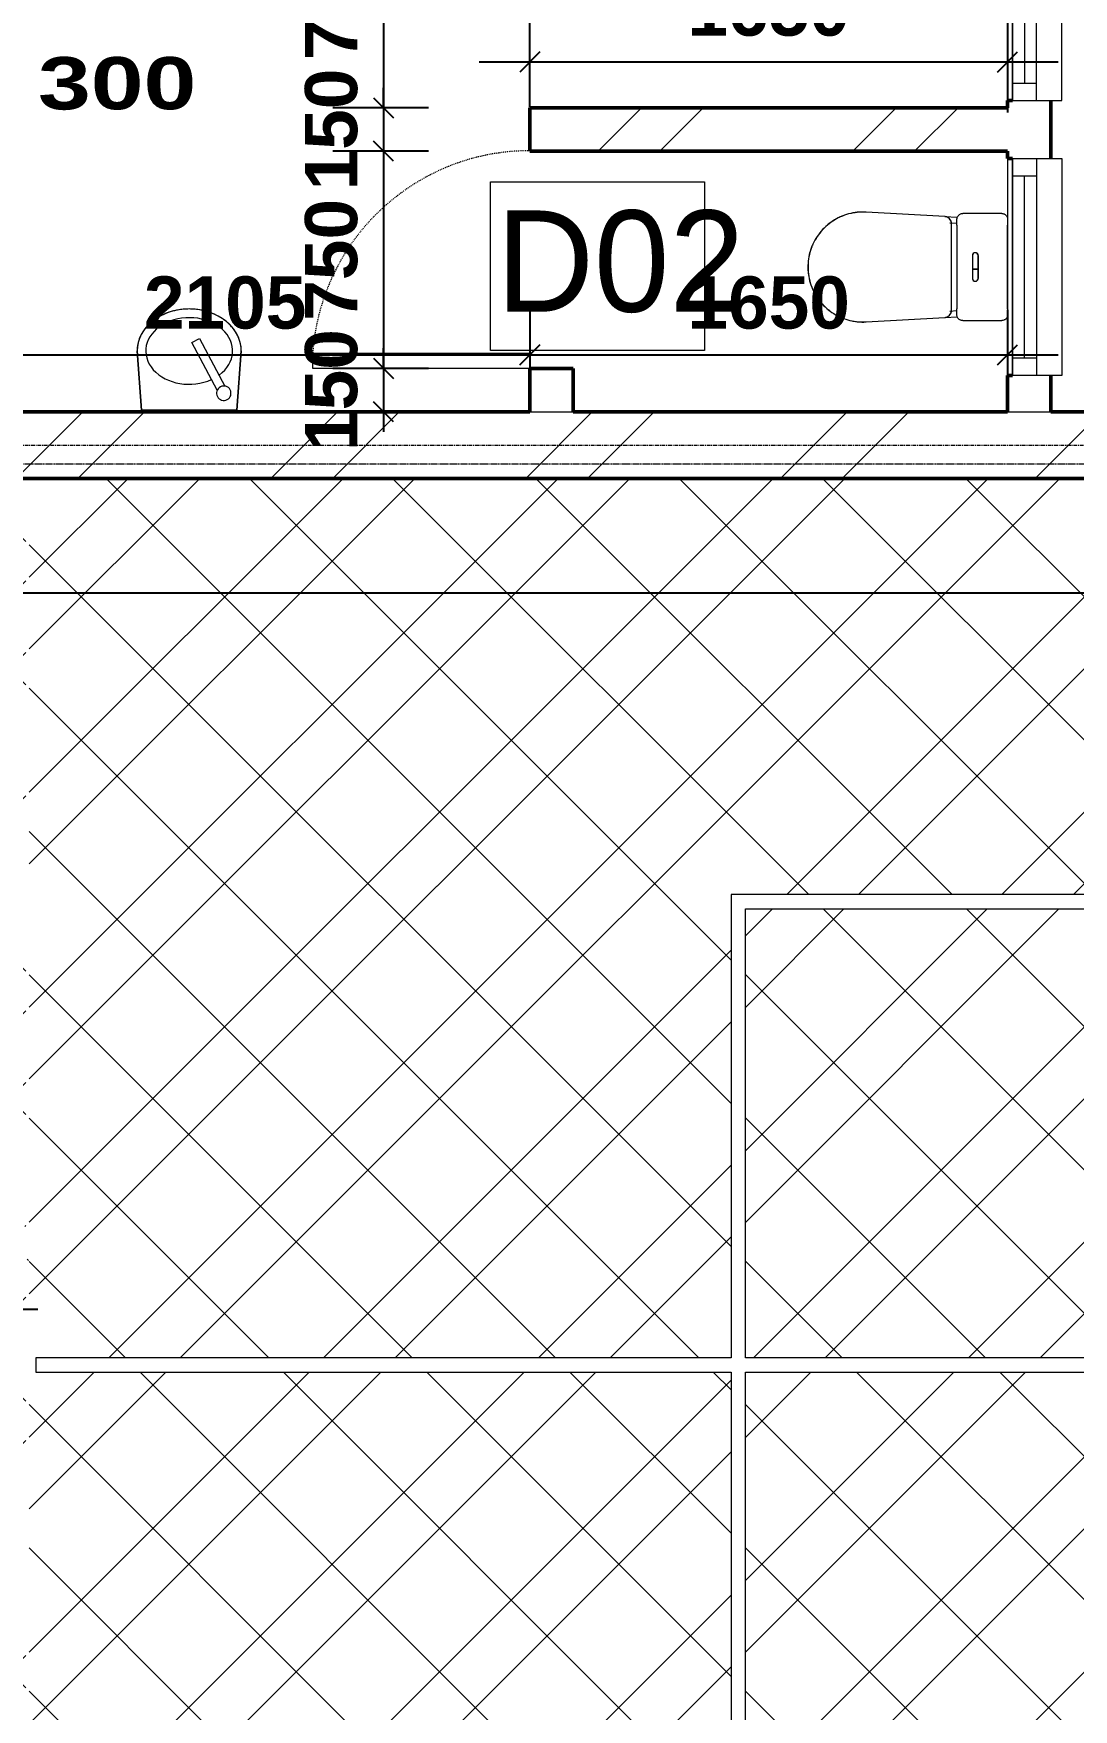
# Model space of a CAD drawing. Header units: inches. Extents: x 22 to 382261, y 22 to 371281.
# Drawn here: x 125729 to 129322, y 252098 to 257887 of the extents above; entities that cross this region are included whole.
import ezdxf

# ---------------------------------------------------------------- set-up
doc = ezdxf.new("R2010")
doc.units = ezdxf.units.IN
doc.header["$MEASUREMENT"] = 0
for name, pattern in [('Dash', [6.35, 3.175, -3.175]), ('Grid Line 1_2_', [22.225, 12.7, -3.175, 3.175, -3.175]), ('Hidden 1_8_', [4.7625, 3.175, -1.5875])]:
    doc.linetypes.add(name, pattern=pattern)
for name, color, linetype, lineweight in [('A-ANNO-DIMS', 211, 'Continuous', 9), ('A-DETL-HDLN', 90, 'Hidden 1_8_', 9), ('A-DOOR', 31, 'Continuous', 9), ('A-DOOR-HDLN', 31, 'Dash', 9), ('A-DOOR-IDEN', 31, 'Continuous', 9), ('A-FLOR-PATT', 8, 'Continuous', 9), ('A-GLAZ', 151, 'Continuous', 9), ('A-GLAZ-SILL', 1, 'Continuous', 9), ('A-WALL', 113, 'Continuous', 9), ('A-WALL-PATT', 111, 'Continuous', 9), ('G-ANNO-DIMS', 111, 'Continuous', 9), ('I-WALL', 2, 'Continuous', 9), ('P-SANR-FIXT', 6, 'Continuous', 9), ('Q-CASE', 31, 'Continuous', 9), ('S-GRID', 1, 'Continuous', 9)]:
    doc.layers.add(name, color=color, linetype=linetype, lineweight=lineweight)
doc.styles.add('Arial_B_1', font='arialbd.ttf', dxfattribs={"height": 180.555556})
doc.styles.add('Arial_B_3', font='arialbd.ttf', dxfattribs={"width": 1.3, "height": 180.555556})
doc.styles.add('Tw Cen MT Condensed', font='TCCM____.TTF', dxfattribs={"height": 1.35})
doc.dimstyles.new('1', dxfattribs={"dimscale": 304.8, "dimtxt": 178.545395, "dimasz": 0.227865, "dimexe": 0.574147, "dimexo": 0.0625, "dimgap": 0.287073, "dimtad": 1, "dimdec": 0, "dimzin": 0, "dimdsep": 46, "dimtxsty": 'Arial_B_1', "dimblk1": 'OBLIQUE', "dimblk2": 'OBLIQUE', "dimsah": 1, "dimcen": 0.09, "dimdle": 0.574147, "dimazin": 0, "dimtfac": 1, "dimtdec": 4, "dimtix": 1, "dimtmove": 0, "dimatfit": 3, "dimfxl": 0.574147, "dimfxlon": 1, "dimtvp": 1, "dimtolj": 1, "dimtzin": 0, "dimarcsym": 2})
pattern_1 = [(45, (133937.6, 247897.3), (-440.033, 440.033), []), (45, (133937.6, 248564), (-440.033, 440.033), [])]

# ---------------------------------------------------------------- blocks, each defined once
blk = doc.blocks.new('M_Single-Flush - d02  toilet 750 by 2100-458075-01-Ground floor DIMENSION PLAN')
at = {"layer": 'A-DOOR'}
for p, q in [((375, -75), (324, -75)), ((324, -75), (324, -825)), ((375, -75), (375, -825)), ((375, -825), (324, -825))]:
    blk.add_line(p, q, dxfattribs=at)
at = {"layer": 'A-DOOR-HDLN'}
blk.add_arc((375, -75), 751.7, 180, 266.10967, dxfattribs=at)
blk = doc.blocks.new('Windows_Sgl_Plain - 750 by 600-492824-01-Ground floor DIMENSION PLAN')
at = {"layer": 'A-GLAZ'}
for p, q in [((-375, 121), (-375, -49.5)), ((375, 121), (-375, 121)), ((375, -49.5), (375, 121)), ((375, 33.5), (-375, 33.5)), ((-375, 33.5), (-375, 25.5)), ((-315, 33.5), (-315, -49.5)), ((315, -49.5), (315, 33.5)), ((375, 25.5), (375, 33.5)), ((-375, -49.5), (375, -49.5)), ((375, -49.5), (-375, -49.5)), ((-315, -8), (315, -8))]:
    blk.add_line(p, q, dxfattribs=at)
at = {"layer": 'A-GLAZ-SILL'}
for p, q in [((-375, 121), (-375, 84.7)), ((375, 121), (-375, 121)), ((375, 84.7), (375, 121))]:
    blk.add_line(p, q, dxfattribs=at)
blk = doc.blocks.new('Windows_Sgl_Plain - 750 by 600-492826-01-Ground floor DIMENSION PLAN')
at = {"layer": 'A-GLAZ'}
for p, q in [((-375, 49.5), (375, 49.5)), ((-375, -121), (-375, 49.5)), ((375, 49.5), (-375, 49.5)), ((-315, -33.5), (-315, 49.5)), ((-315, 8), (315, 8)), ((315, 49.5), (315, -33.5)), ((375, 49.5), (375, -121)), ((-375, -33.5), (-375, -25.5)), ((375, -33.5), (-375, -33.5)), ((375, -25.5), (375, -33.5)), ((375, -121), (-375, -121))]:
    blk.add_line(p, q, dxfattribs=at)
at = {"layer": 'A-GLAZ-SILL'}
for p, q in [((-375, -121), (-375, -84.7)), ((375, -84.7), (375, -121)), ((375, -121), (-375, -121))]:
    blk.add_line(p, q, dxfattribs=at)
blk = doc.blocks.new('Sink - Bathroom _5_ - Sink - Bathroom _5_-371350-01-Ground floor DIMENSION PLAN')
at = {"layer": 'P-SANR-FIXT'}
for p, q in [((9.3, 234.5), (35.8, 248.6)), ((96.9, 69.8), (9.3, 234.5)), ((35.8, 248.6), (123.5, 83.7)), ((-180, 205), (-165, 0)), ((-165, 0), (-180, 205)), ((165, 0), (180, 205)), ((180, 205), (165, 0)), ((-165, 0), (165, 0)), ((165, 0), (-165, 0))]:
    blk.add_line(p, q, dxfattribs=at)
for start, end in [(28, 208), (208, 28)]:
    blk.add_arc((119.5, 59), 25, start, end, dxfattribs=at)
for major_axis, ratio, start_param, end_param in [((-180, 0), 0.805556, 3.141593, 6.283185), ((150, 0), 0.766667, 5.476019, 11.537553)]:
    blk.add_ellipse((0, 205), major_axis=major_axis, ratio=ratio, start_param=start_param, end_param=end_param, dxfattribs=at)
blk.add_open_spline([(180, 205), (180, 210.5), (179.2, 221.4), (175.9, 237.3), (171.2, 250.4), (166.4, 260.6), (162.3, 267.9), (157.6, 275.1), (152.5, 282.2), (146.8, 289), (140.8, 295.5), (134.3, 301.6), (127.3, 307.6), (120, 313.2), (112.3, 318.4), (104.3, 323.3), (95.8, 327.8), (87.1, 332), (78.1, 335.7), (69, 339), (59.5, 341.9), (49.8, 344.4), (40.1, 346.4), (30.2, 348), (20.2, 349.2), (10.1, 349.8), (0, 350.1), (-10.1, 349.8), (-20.2, 349.2), (-30.2, 348), (-41.7, 346.2), (-54.7, 343.3), (-69, 339.1), (-82.7, 334), (-95.9, 327.9), (-108.4, 321), (-120, 313.3), (-131, 304.7), (-140.9, 295.5), (-149.8, 285.7), (-157.8, 275.2), (-164.5, 264.3), (-170.1, 252.9), (-174.5, 241.2), (-178.7, 225.5), (-180, 213.3), (-180, 205)], degree=3, knots=[0, 0, 0, 0, 0.035714, 0.071429, 0.107143, 0.125, 0.142857, 0.160714, 0.178571, 0.196429, 0.214286, 0.232143, 0.25, 0.267857, 0.285714, 0.303571, 0.321429, 0.339286, 0.357143, 0.375, 0.392857, 0.410714, 0.428571, 0.446429, 0.464286, 0.482143, 0.5, 0.517857, 0.535714, 0.553571, 0.571429, 0.598214, 0.625, 0.651786, 0.678571, 0.705357, 0.732143, 0.758929, 0.785714, 0.8125, 0.839286, 0.866071, 0.892857, 0.919643, 0.946429, 1, 1, 1, 1], dxfattribs=at)
blk = doc.blocks.new('Water_Closet_Toilet_19179_0001 - 540 x 360mm-V2-01-Ground floor DIMENSION PLAN')
at = {"layer": 'P-SANR-FIXT'}
for p, q in [((-185, 134.9), (-185, 0.1)), ((0, 154.9), (-145, 154.9)), ((145, 154.9), (0, 154.9)), ((185, 0.1), (185, 134.9)), ((-39.7, 53.6), (39.7, 53.6)), ((6.9, 53.6), (-39.7, 53.6)), ((-39.7, 33.6), (39.7, 33.6)), ((-39.7, 33.6), (6.9, 33.6)), ((6.9, 33.6), (6.9, 53.6)), ((39.7, 53.6), (6.9, 53.6)), ((6.9, 53.6), (6.9, 33.6)), ((6.9, 33.6), (6.9, 53.6)), ((6.9, 33.6), (39.7, 33.6)), ((-171.5, -18.7), (-173.9, -62)), ((-153.2, -44.6), (-151.8, -19.9)), ((149.3, -38.4), (-149.3, -38.4)), ((-145, -19.9), (145, -19.9)), ((151.8, -19.9), (153.2, -44.6)), ((173.9, -62), (171.5, -18.7)), ((-174.3, -62), (-189.7, -333.9)), ((189.7, -333.9), (174.3, -62))]:
    blk.add_line(p, q, dxfattribs=at)
at = {"layer": 'P-SANR-FIXT', "flags": 128}
for points in [[(-165, 154.9), (-158.7, 154.9), (-151.9, 154.9), (-145, 154.9)], [(145, 154.9), (151.9, 154.9), (158.7, 154.9), (165, 154.9)], [(-149.3, -38.4), (-150.3, -38.4), (-151.3, -38.5), (-152.3, -38.6), (-153.3, -38.7), (-154.3, -38.9), (-155.2, -39.1), (-156.2, -39.4), (-157.2, -39.7), (-158.1, -40), (-159, -40.4), (-159.9, -40.8), (-160.8, -41.2), (-161.7, -41.7), (-162.6, -42.2), (-163.4, -42.8), (-164.2, -43.4), (-165, -44), (-165.8, -44.6), (-166.5, -45.3), (-167.2, -46), (-167.9, -46.7), (-168.6, -47.5), (-169.2, -48.3), (-169.8, -49.1), (-170.3, -49.9), (-170.9, -50.8), (-171.3, -51.6), (-171.8, -52.5), (-172.2, -53.4), (-172.6, -54.4), (-172.9, -55.3), (-173.2, -56.3), (-173.5, -57.2), (-173.7, -58.2), (-173.9, -59.2), (-174.1, -60.2), (-174.2, -61.2), (-174.3, -62)], [(-149.3, -38.4), (-150.3, -38.4), (-151.3, -38.5), (-152.3, -38.6), (-153.3, -38.7), (-154.3, -38.9), (-155.2, -39.1), (-156.2, -39.4), (-157.2, -39.7), (-158.1, -40), (-159, -40.4), (-159.9, -40.8), (-160.8, -41.2), (-161.7, -41.7), (-162.6, -42.2), (-163.4, -42.8), (-164.2, -43.4), (-165, -44), (-165.8, -44.6), (-166.5, -45.3), (-167.2, -46), (-167.9, -46.7), (-168.6, -47.5), (-169.2, -48.3), (-169.8, -49.1), (-170.3, -49.9), (-170.9, -50.8), (-171.3, -51.6), (-171.8, -52.5), (-172.2, -53.4), (-172.6, -54.4), (-172.9, -55.3), (-173.2, -56.3), (-173.5, -57.2), (-173.7, -58.2), (-173.9, -59.2), (-174.1, -60.2), (-174.2, -61.2), (-174.3, -62)], [(-145, -19.9), (-151.9, -19.9), (-158.7, -19.9), (-165, -19.9)], [(165, -19.9), (158.7, -19.9), (151.9, -19.9), (145, -19.9)], [(174.3, -62), (174.2, -61), (174.1, -60), (173.9, -59), (173.7, -58), (173.5, -57.1), (173.2, -56.1), (172.9, -55.2), (172.5, -54.2), (172.2, -53.3), (171.7, -52.4), (171.3, -51.5), (170.8, -50.6), (170.3, -49.8), (169.7, -49), (169.1, -48.2), (168.5, -47.4), (167.8, -46.6), (167.1, -45.9), (166.4, -45.2), (165.7, -44.5), (164.9, -43.9), (164.1, -43.3), (163.3, -42.7), (162.4, -42.2), (161.6, -41.7), (160.7, -41.2), (159.8, -40.7), (158.9, -40.3), (158, -40), (157, -39.6), (156.1, -39.4), (155.1, -39.1), (154.1, -38.9), (153.1, -38.7), (152.1, -38.6), (151.1, -38.5), (150.1, -38.4), (149.3, -38.4)], [(174.3, -62), (174.2, -61), (174.1, -60), (173.9, -59), (173.7, -58), (173.5, -57.1), (173.2, -56.1), (172.9, -55.2), (172.5, -54.2), (172.2, -53.3), (171.7, -52.4), (171.3, -51.5), (170.8, -50.6), (170.3, -49.8), (169.7, -49), (169.1, -48.2), (168.5, -47.4), (167.8, -46.6), (167.1, -45.9), (166.4, -45.2), (165.7, -44.5), (164.9, -43.9), (164.1, -43.3), (163.3, -42.7), (162.4, -42.2), (161.6, -41.7), (160.7, -41.2), (159.8, -40.7), (158.9, -40.3), (158, -40), (157, -39.6), (156.1, -39.4), (155.1, -39.1), (154.1, -38.9), (153.1, -38.7), (152.1, -38.6), (151.1, -38.5), (150.1, -38.4), (149.3, -38.4)], [(-189.7, -333.9), (-190, -341.5), (-189.9, -349.1), (-189.6, -356.7), (-189, -364.3), (-188.1, -371.8), (-186.8, -379.3), (-185.3, -386.7), (-183.5, -394.1), (-181.3, -401.4), (-178.9, -408.6), (-176.2, -415.7), (-173.2, -422.7), (-170, -429.6), (-166.4, -436.3), (-162.6, -442.9), (-158.6, -449.3), (-154.3, -455.6), (-149.7, -461.7), (-144.9, -467.5), (-139.9, -473.2), (-134.6, -478.7), (-129.2, -484), (-123.5, -489.1), (-117.6, -493.9), (-111.6, -498.5), (-105.3, -502.8), (-98.9, -506.9), (-92.3, -510.7), (-85.6, -514.3), (-78.8, -517.6), (-71.8, -520.6), (-64.7, -523.3), (-57.5, -525.8), (-50.2, -527.9), (-42.9, -529.8), (-35.4, -531.3), (-27.9, -532.6), (-20.4, -533.6), (-12.8, -534.2), (-5.2, -534.6), (2.4, -534.7), (10, -534.4), (17.5, -533.9), (25.1, -533), (32.6, -531.9), (40.1, -530.4), (47.5, -528.6), (54.8, -526.6), (62, -524.3), (69.1, -521.6), (76.2, -518.7), (83.1, -515.5), (89.8, -512.1), (96.5, -508.4), (102.9, -504.4), (109.2, -500.1), (115.4, -495.6), (121.3, -490.9), (127.1, -485.9), (132.6, -480.7), (137.9, -475.3), (143.1, -469.7), (147.9, -463.9), (152.6, -457.9), (157, -451.7), (161.1, -445.3), (165, -438.8), (168.7, -432.1), (172, -425.3), (175.1, -418.4), (177.9, -411.3), (180.5, -404.1), (182.7, -396.9), (184.6, -389.5), (186.3, -382.1), (187.6, -374.6), (188.7, -367.1), (189.4, -359.5), (189.9, -351.9), (190, -344.3), (189.8, -336.8), (189.7, -333.9)], [(-189.7, -333.9), (-190, -341.5), (-189.9, -349.1), (-189.6, -356.7), (-189, -364.3), (-188.1, -371.8), (-186.8, -379.3), (-185.3, -386.7), (-183.5, -394.1), (-181.3, -401.4), (-178.9, -408.6), (-176.2, -415.7), (-173.2, -422.7), (-170, -429.6), (-166.4, -436.3), (-162.6, -442.9), (-158.6, -449.3), (-154.3, -455.6), (-149.7, -461.7), (-144.9, -467.5), (-139.9, -473.2), (-134.6, -478.7), (-129.2, -484), (-123.5, -489.1), (-117.6, -493.9), (-111.6, -498.5), (-105.3, -502.8), (-98.9, -506.9), (-92.3, -510.7), (-85.6, -514.3), (-78.8, -517.6), (-71.8, -520.6), (-64.7, -523.3), (-57.5, -525.8), (-50.2, -527.9), (-42.9, -529.8), (-35.4, -531.3), (-27.9, -532.6), (-20.4, -533.6), (-12.8, -534.2), (-5.2, -534.6), (2.4, -534.7), (10, -534.4), (17.5, -533.9), (25.1, -533), (32.6, -531.9), (40.1, -530.4), (47.5, -528.6), (54.8, -526.6), (62, -524.3), (69.1, -521.6), (76.2, -518.7), (83.1, -515.5), (89.8, -512.1), (96.5, -508.4), (102.9, -504.4), (109.2, -500.1), (115.4, -495.6), (121.3, -490.9), (127.1, -485.9), (132.6, -480.7), (137.9, -475.3), (143.1, -469.7), (147.9, -463.9), (152.6, -457.9), (157, -451.7), (161.1, -445.3), (165, -438.8), (168.7, -432.1), (172, -425.3), (175.1, -418.4), (177.9, -411.3), (180.5, -404.1), (182.7, -396.9), (184.6, -389.5), (186.3, -382.1), (187.6, -374.6), (188.7, -367.1), (189.4, -359.5), (189.9, -351.9), (190, -344.3), (189.8, -336.8), (189.7, -333.9)], [(-189.4, -333.9), (-189.7, -341.5), (-189.6, -349.1), (-189.3, -356.7), (-188.7, -364.2), (-187.7, -371.8), (-186.5, -379.2)], [(186.5, -378.9), (187.3, -374.6), (188.4, -367.1), (189.1, -359.5), (189.6, -351.9), (189.7, -344.3), (189.5, -336.8), (189.4, -333.9)], [(-185.4, -384.5), (-185, -386.7), (-183.2, -394), (-181, -401.3), (-178.6, -408.5), (-175.9, -415.6), (-173, -422.6)], [(172, -424.6), (174.8, -418.2), (177.6, -411.2), (180.2, -404), (182.4, -396.8), (184.3, -389.4), (185.4, -384.5)], [(-169.5, -429.8), (-166.2, -436.2), (-162.4, -442.7), (-158.3, -449.1), (-154, -455.4), (-149.5, -461.5)], [(148.4, -462.8), (152.3, -457.7), (156.7, -451.5), (160.9, -445.2), (164.8, -438.6), (168.4, -432)], [(-147.6, -463.8), (-144.7, -467.3), (-139.7, -473), (-134.4, -478.5), (-129, -483.8), (-123.3, -488.8), (-117.4, -493.6), (-115.2, -495.3)], [(-107.7, -500.8), (-105.1, -502.6), (-98.7, -506.6), (-92.2, -510.5), (-85.5, -514), (-78.6, -517.3), (-74.6, -519)], [(76, -518.5), (82.9, -515.3), (89.7, -511.8), (96.3, -508.1), (102.8, -504.1), (107.9, -500.7)], [(115.2, -495.4), (121.1, -490.7), (126.9, -485.7), (132.4, -480.5), (137.7, -475.1)], [(-67.6, -521.9), (-64.6, -523), (-57.4, -525.5), (-50.1, -527.6), (-42.8, -529.5), (-35.4, -531), (-28.4, -532.2)], [(-19.9, -533.3), (-12.8, -533.9), (-5.2, -534.3), (2.4, -534.3), (10, -534.1), (17.5, -533.6), (22.7, -533)], [(28.7, -532.1), (32.6, -531.5), (40, -530.1), (47.4, -528.3), (54.7, -526.3), (61.9, -524), (65.9, -522.5)]]:
    blk.add_lwpolyline(points, dxfattribs=at)
at = {"layer": 'P-SANR-FIXT'}
for centre, radius, start, end in [((-39.4, 43.6), 10, 91.77042, 268.22958), ((-39.4, 43.6), 10, 106.47535, 253.52465), ((39.4, 43.6), 10, 271.77042, 88.22958), ((39.4, 43.6), 10, 58.81972, 88.22958), ((39.4, 43.6), 10, 286.47535, 44.11479), ((-149.3, -63.4), 25, 90, 176.75011), ((149.3, -63.4), 25, 3.24989, 90), ((0, -344.7), 190, 176.75011, 181.08684), ((0, -344.7), 190, 358.91316, 3.24989), ((0, -344.7), 190, 184.4654, 191.09624), ((0, -344.7), 190, 348.90376, 355.5346), ((0, -344.7), 190, 201.31778, 205.44238), ((0, -344.7), 190, 209.20236, 210.34489), ((0, -344.7), 190, 216.57932, 221.61676), ((0, -344.7), 190, 313.64302, 323.42068), ((0, -344.7), 190, 329.65511, 330.79764), ((0, -344.7), 190, 334.55762, 338.68222), ((0, -344.7), 190, 248.48079, 255.50106), ((0, -344.7), 190, 268.36081, 277.17307)]:
    blk.add_arc(centre, radius, start, end, dxfattribs=at)
for points, knots in [([(-185, 134.9), (-185, 136.3), (-184.7, 139.1), (-183.4, 143.1), (-181.2, 146.9), (-178.2, 150.2), (-174.4, 152.8), (-170.2, 154.4), (-167.3, 154.8), (-166, 154.9)], [0, 0, 0, 0, 0.1428571, 0.2857143, 0.4285714, 0.5714286, 0.7142857, 0.8571429, 0.9719276, 0.9719276, 0.9719276, 0.9719276]), ([(166.1, 154.9), (168.6, 154.7), (172.4, 153.8), (176.8, 151.2), (179.7, 148.6), (182.1, 145.5), (184.3, 141), (185, 137.3), (185, 134.9)], [0.031614, 0.031614, 0.031614, 0.031614, 0.25, 0.375, 0.5, 0.625, 0.75, 1, 1, 1, 1]), ([(-165, -19.9), (-167.9, -19.9), (-172.1, -18.9), (-176.8, -16.2), (-179.7, -13.6), (-182.1, -10.5), (-184.3, -6), (-185, -2.3), (-185, 0.1)], [0, 0, 0, 0, 0.25, 0.375, 0.5, 0.625, 0.75, 1, 1, 1, 1])]:
    blk.add_open_spline(points, degree=3, knots=knots, dxfattribs=at)
blk.add_open_spline([(185, 0.1), (185, -1.3), (184.7, -4.1), (183.4, -8.1), (181.2, -11.9), (178.2, -15.2), (174.4, -17.8), (169.9, -19.5), (166.7, -19.9), (165, -19.9)], degree=3, dxfattribs=at)
blk = doc.blocks.new('Casework 9 - Casework 8-559231-01-Ground floor DIMENSION PLAN')
at = {"layer": 'Q-CASE'}
for p, q in [((-4148.8, 7015.7), (-5798.8, 7015.7)), ((-5798.8, 7015.7), (-5798.8, 5415.7)), ((-5748.8, 5415.7), (-5748.8, 6965.7)), ((-5748.8, 6965.7), (-4148.8, 6965.7)), ((-5798.8, 5415.7), (-8200.1, 5415.7)), ((-8200.1, 5415.7), (-8200.1, 5365.7)), ((-4148.8, 5415.7), (-5748.8, 5415.7)), ((-8200.1, 5365.7), (-5798.8, 5365.7)), ((-5798.8, 5365.7), (-5798.8, 3816)), ((-5748.8, 5365.7), (-4148.8, 5365.7)), ((-5748.8, 3815.7), (-5748.8, 5365.7))]:
    blk.add_line(p, q, dxfattribs=at)
blk = doc.blocks.new('_Oblique')
at = {"color": 0, "linetype": 'ByBlock', "lineweight": -2}
blk.add_line((-0.5, -0.5), (0.5, 0.5), dxfattribs=at)
blk = doc.blocks.new('*D4619')
at = {"layer": 'A-ANNO-DIMS', "color": 0, "lineweight": -2, "transparency": 16777216}
for p, q in [((122418.8, 253637.1), (122418.8, 253306.1)), ((125568.8, 253637.1), (125568.8, 253306.1)), ((122243.8, 253481.1), (125743.8, 253481.1))]:
    blk.add_line(p, q, dxfattribs=at)
at = {"layer": 'Defpoints', "color": 0, "transparency": 16777216}
for p in [(122418.8, 253656.1), (125568.8, 253656.1), (125568.8, 253481.1)]:
    blk.add_point(p, dxfattribs=at)
at = {"layer": 'A-ANNO-DIMS', "color": 0, "lineweight": -2, "transparency": 16777216, "xscale": 69.45312499999999, "yscale": 69.45312499999999, "zscale": 69.45312499999999, "rotation": 180}
blk.add_blockref('_Oblique', (122418.8, 253481.1), dxfattribs=at)
at = {"layer": 'A-ANNO-DIMS', "color": 0, "lineweight": -2, "transparency": 16777216, "xscale": 69.45312499999999, "yscale": 69.45312499999999, "zscale": 69.45312499999999}
blk.add_blockref('_Oblique', (125568.8, 253481.1), dxfattribs=at)
at = {"layer": 'A-ANNO-DIMS', "color": 0, "transparency": 16777216, "insert": (123993.8, 253660.8), "char_height": 180.56, "width": 652.966, "attachment_point": 5, "style": 'Arial_B_1'}
blk.add_mtext('\\A1;3150', dxfattribs=at)
blk = doc.blocks.new('*D4627')
at = {"layer": 'A-ANNO-DIMS', "color": 0, "lineweight": -2, "transparency": 16777216}
for p, q in [((125338.8, 256621), (125338.8, 256951.9)), ((127443.8, 256932.9), (127443.8, 256601.9)), ((125163.8, 256776.9), (127618.8, 256776.9))]:
    blk.add_line(p, q, dxfattribs=at)
at = {"layer": 'Defpoints', "color": 0, "transparency": 16777216}
for p in [(127443.8, 256951.9), (127443.8, 256776.9), (125338.8, 256601.9)]:
    blk.add_point(p, dxfattribs=at)
at = {"layer": 'A-ANNO-DIMS', "color": 0, "lineweight": -2, "transparency": 16777216, "xscale": 69.45312499999999, "yscale": 69.45312499999999, "zscale": 69.45312499999999, "rotation": 180}
blk.add_blockref('_Oblique', (125338.8, 256776.9), dxfattribs=at)
at = {"layer": 'A-ANNO-DIMS', "color": 0, "lineweight": -2, "transparency": 16777216, "xscale": 69.45312499999999, "yscale": 69.45312499999999, "zscale": 69.45312499999999}
blk.add_blockref('_Oblique', (127443.8, 256776.9), dxfattribs=at)
at = {"layer": 'A-ANNO-DIMS', "color": 0, "transparency": 16777216, "insert": (126391.3, 256956.6), "char_height": 180.56, "width": 652.966, "attachment_point": 5, "style": 'Arial_B_1'}
blk.add_mtext('\\A1;2105', dxfattribs=at)
blk = doc.blocks.new('*D4628')
at = {"layer": 'A-ANNO-DIMS', "color": 0, "lineweight": -2, "transparency": 16777216}
for p, q in [((127443.8, 256932.9), (127443.8, 256601.9)), ((129093.8, 256932.9), (129093.8, 256601.9)), ((127268.8, 256776.9), (129268.8, 256776.9))]:
    blk.add_line(p, q, dxfattribs=at)
at = {"layer": 'Defpoints', "color": 0, "transparency": 16777216}
for p in [(127443.8, 256951.9), (129093.8, 256951.9), (129093.8, 256776.9)]:
    blk.add_point(p, dxfattribs=at)
at = {"layer": 'A-ANNO-DIMS', "color": 0, "lineweight": -2, "transparency": 16777216, "xscale": 69.45312499999999, "yscale": 69.45312499999999, "zscale": 69.45312499999999, "rotation": 180}
blk.add_blockref('_Oblique', (127443.8, 256776.9), dxfattribs=at)
at = {"layer": 'A-ANNO-DIMS', "color": 0, "lineweight": -2, "transparency": 16777216, "xscale": 69.45312499999999, "yscale": 69.45312499999999, "zscale": 69.45312499999999}
blk.add_blockref('_Oblique', (129093.8, 256776.9), dxfattribs=at)
at = {"layer": 'A-ANNO-DIMS', "color": 0, "transparency": 16777216, "insert": (128268.8, 256956.6), "char_height": 180.56, "width": 652.966, "attachment_point": 5, "style": 'Arial_B_1'}
blk.add_mtext('\\A1;1650', dxfattribs=at)
blk = doc.blocks.new('*D4630')
at = {"layer": 'A-ANNO-DIMS', "color": 0, "lineweight": -2, "transparency": 16777216}
for p, q in [((125568.8, 256110.7), (125568.8, 255779.7)), ((135163.8, 256110.7), (135163.8, 255779.7)), ((125393.8, 255954.7), (135338.8, 255954.7))]:
    blk.add_line(p, q, dxfattribs=at)
at = {"layer": 'Defpoints', "color": 0, "transparency": 16777216}
for p in [(125568.8, 256129.7), (135163.8, 256129.7), (135163.8, 255954.7)]:
    blk.add_point(p, dxfattribs=at)
at = {"layer": 'A-ANNO-DIMS', "color": 0, "lineweight": -2, "transparency": 16777216, "xscale": 69.45312499999999, "yscale": 69.45312499999999, "zscale": 69.45312499999999, "rotation": 180}
blk.add_blockref('_Oblique', (125568.8, 255954.7), dxfattribs=at)
at = {"layer": 'A-ANNO-DIMS', "color": 0, "lineweight": -2, "transparency": 16777216, "xscale": 69.45312499999999, "yscale": 69.45312499999999, "zscale": 69.45312499999999}
blk.add_blockref('_Oblique', (135163.8, 255954.7), dxfattribs=at)
at = {"layer": 'A-ANNO-DIMS', "color": 0, "transparency": 16777216, "insert": (130366.3, 256134.5), "char_height": 180.56, "width": 652.966, "attachment_point": 5, "style": 'Arial_B_1'}
blk.add_mtext('\\A1;9595', dxfattribs=at)
blk = doc.blocks.new('M_Door Tag1 - M_Door Tag 2-910938-01-Ground floor DIMENSION PLAN')
at = {"layer": 'A-DOOR-IDEN'}
for p, q in [((-1.206, 1.536), (3.019, 1.536)), ((-1.206, -1.791), (-1.206, 1.536)), ((3.019, 1.536), (3.019, -1.791)), ((3.019, -1.791), (-1.206, -1.791))]:
    blk.add_line(p, q, dxfattribs=at)
blk = doc.blocks.new('*D4650')
at = {"layer": 'A-ANNO-DIMS', "color": 0, "lineweight": -2, "transparency": 16777216}
for p, q in [((127443.8, 257632.8), (127443.8, 257963.8)), ((129093.8, 257944.7), (129093.8, 257613.8)), ((127268.8, 257788.8), (129268.8, 257788.8))]:
    blk.add_line(p, q, dxfattribs=at)
at = {"layer": 'Defpoints', "color": 0, "transparency": 16777216}
for p in [(129093.8, 257963.8), (129093.8, 257788.8), (127443.8, 257613.8)]:
    blk.add_point(p, dxfattribs=at)
at = {"layer": 'A-ANNO-DIMS', "color": 0, "lineweight": -2, "transparency": 16777216, "xscale": 69.45312499999999, "yscale": 69.45312499999999, "zscale": 69.45312499999999, "rotation": 180}
blk.add_blockref('_Oblique', (127443.8, 257788.8), dxfattribs=at)
at = {"layer": 'A-ANNO-DIMS', "color": 0, "lineweight": -2, "transparency": 16777216, "xscale": 69.45312499999999, "yscale": 69.45312499999999, "zscale": 69.45312499999999}
blk.add_blockref('_Oblique', (129093.8, 257788.8), dxfattribs=at)
at = {"layer": 'A-ANNO-DIMS', "color": 0, "transparency": 16777216, "insert": (128268.8, 257968.5), "char_height": 180.56, "width": 652.966, "attachment_point": 5, "style": 'Arial_B_1'}
blk.add_mtext('\\A1;1650', dxfattribs=at)
blk = doc.blocks.new('*D4652')
at = {"layer": 'A-ANNO-DIMS', "color": 0, "lineweight": -2, "transparency": 16777216}
for p, q in [((126938.2, 258555.5), (126938.2, 257455.5)), ((127094.2, 258380.5), (126763.2, 258380.5)), ((127094.2, 257630.5), (126763.2, 257630.5))]:
    blk.add_line(p, q, dxfattribs=at)
at = {"layer": 'Defpoints', "color": 0, "transparency": 16777216}
for p in [(127113.2, 258380.5), (126938.2, 257630.5), (127113.2, 257630.5)]:
    blk.add_point(p, dxfattribs=at)
at = {"layer": 'A-ANNO-DIMS', "color": 0, "lineweight": -2, "transparency": 16777216, "xscale": 69.45312499999999, "yscale": 69.45312499999999, "zscale": 69.45312499999999}
for p, rotation in [((126938.2, 258380.5), 90), ((126938.2, 257630.5), 270)]:
    blk.add_blockref('_Oblique', p, dxfattribs=dict(at, rotation=rotation))
at = {"layer": 'A-ANNO-DIMS', "color": 0, "transparency": 16777216, "insert": (126758.5, 258005.5), "char_height": 180.56, "width": 489.725, "attachment_point": 5, "rotation": 90, "style": 'Arial_B_1'}
blk.add_mtext('\\A1;750', dxfattribs=at)
blk = doc.blocks.new('*D4653')
at = {"layer": 'A-ANNO-DIMS', "color": 0, "lineweight": -2, "transparency": 16777216}
for p, q in [((126938.2, 257630.5), (126938.2, 257699.9)), ((127094.2, 257630.5), (126763.2, 257630.5)), ((126938.2, 257630.5), (126938.2, 257480.5)), ((127094.2, 257480.5), (126763.2, 257480.5)), ((126938.2, 257480.5), (126938.2, 257411))]:
    blk.add_line(p, q, dxfattribs=at)
at = {"layer": 'Defpoints', "color": 0, "transparency": 16777216}
for p in [(127113.2, 257630.5), (126938.2, 257480.5), (127113.2, 257480.5)]:
    blk.add_point(p, dxfattribs=at)
at = {"layer": 'A-ANNO-DIMS', "color": 0, "lineweight": -2, "transparency": 16777216, "xscale": 69.45312499999999, "yscale": 69.45312499999999, "zscale": 69.45312499999999}
for p, rotation in [((126938.2, 257630.5), 270), ((126938.2, 257480.5), 90)]:
    blk.add_blockref('_Oblique', p, dxfattribs=dict(at, rotation=rotation))
at = {"layer": 'A-ANNO-DIMS', "color": 0, "transparency": 16777216, "insert": (126758.5, 257555.5), "char_height": 180.56, "width": 489.725, "attachment_point": 5, "rotation": 90, "style": 'Arial_B_1'}
blk.add_mtext('\\A1;150', dxfattribs=at)
blk = doc.blocks.new('*D4654')
at = {"layer": 'A-ANNO-DIMS', "color": 0, "lineweight": -2, "transparency": 16777216}
for p, q in [((126938.2, 257655.5), (126938.2, 256555.5)), ((127094.2, 257480.5), (126763.2, 257480.5)), ((127094.2, 256730.5), (126763.2, 256730.5))]:
    blk.add_line(p, q, dxfattribs=at)
at = {"layer": 'Defpoints', "color": 0, "transparency": 16777216}
for p in [(127113.2, 257480.5), (126938.2, 256730.5), (127113.2, 256730.5)]:
    blk.add_point(p, dxfattribs=at)
at = {"layer": 'A-ANNO-DIMS', "color": 0, "lineweight": -2, "transparency": 16777216, "xscale": 69.45312499999999, "yscale": 69.45312499999999, "zscale": 69.45312499999999}
for p, rotation in [((126938.2, 257480.5), 90), ((126938.2, 256730.5), 270)]:
    blk.add_blockref('_Oblique', p, dxfattribs=dict(at, rotation=rotation))
at = {"layer": 'A-ANNO-DIMS', "color": 0, "transparency": 16777216, "insert": (126758.5, 257105.5), "char_height": 180.56, "width": 489.725, "attachment_point": 5, "rotation": 90, "style": 'Arial_B_1'}
blk.add_mtext('\\A1;750', dxfattribs=at)
blk = doc.blocks.new('*D4655')
at = {"layer": 'A-ANNO-DIMS', "color": 0, "lineweight": -2, "transparency": 16777216}
for p, q in [((126938.2, 256730.5), (126938.2, 256799.9)), ((127094.2, 256730.5), (126763.2, 256730.5)), ((126938.2, 256730.5), (126938.2, 256580.5)), ((127094.2, 256580.5), (126763.2, 256580.5)), ((126938.2, 256580.5), (126938.2, 256511))]:
    blk.add_line(p, q, dxfattribs=at)
at = {"layer": 'Defpoints', "color": 0, "transparency": 16777216}
for p in [(127113.2, 256730.5), (126938.2, 256580.5), (127113.2, 256580.5)]:
    blk.add_point(p, dxfattribs=at)
at = {"layer": 'A-ANNO-DIMS', "color": 0, "lineweight": -2, "transparency": 16777216, "xscale": 69.45312499999999, "yscale": 69.45312499999999, "zscale": 69.45312499999999}
for p, rotation in [((126938.2, 256730.5), 270), ((126938.2, 256580.5), 90)]:
    blk.add_blockref('_Oblique', p, dxfattribs=dict(at, rotation=rotation))
at = {"layer": 'A-ANNO-DIMS', "color": 0, "transparency": 16777216, "insert": (126758.5, 256655.5), "char_height": 180.56, "width": 489.725, "attachment_point": 5, "rotation": 90, "style": 'Arial_B_1'}
blk.add_mtext('\\A1;150', dxfattribs=at)

msp = doc.modelspace()

# ---------------------------------------------------------------- hatches: boundary and pattern name
at = {"layer": 'A-FLOR-PATT'}
h = msp.add_hatch(dxfattribs=at)
h.set_pattern_fill('FP_8', color=256, style=0, pattern_type=2)
h.set_pattern_definition([(45, (133937.6, 247897.27), (-371.231, 371.231), []), (45, (134185.1, 247897.27), (-371.231, 371.231), []), (135, (133937.62, 247897.27), (-247.487, -247.487), [])])
h.paths.add_polyline_path([(125338.8, 243305.5), (125702.8, 243305.5), (125702.8, 244434.5), (125699.8, 244434.5), (125699.8, 244405.5), (125344.8, 244405.5), (125339.8, 244410.5), (125339.8, 244630.5), (125344.8, 244635.5), (125699.8, 244635.5), (125699.8, 244606.5), (125702.8, 244606.5), (125702.8, 245826.5), (125699.8, 245826.5), (125699.8, 245725.5), (125344.8, 245725.5), (125339.8, 245730.5), (125339.8, 245950.5), (125344.8, 245955.5), (125682.8, 245955.5), (125682.8, 245961.5), (125692.8, 245961.9), (125692.8, 245965.5), (125682.8, 245965.5), (125682.8, 245984.5), (125672.8, 245984.5), (125672.8, 246004.5), (125682.8, 246004.5), (125682.8, 246025.5), (125692.8, 246026.5), (125692.8, 246029.5), (125682.8, 246029.5), (125682.8, 246055.5), (125692.8, 246055.5), (125692.8, 246124.5), (125702.8, 246124.5), (125702.8, 246764), (125694.8, 246764), (125694.8, 246824), (125344.8, 246825.5), (125339.8, 246830.5), (125339.8, 247050.5), (125344.8, 247055.5), (125699.8, 247055.5), (125699.8, 246955), (125702.8, 246955), (125702.8, 248174.5), (125699.8, 248174.5), (125699.8, 248145.5), (125344.8, 248145.5), (125339.8, 248150.5), (125339.8, 248370.5), (125344.8, 248375.5), (125699.8, 248375.5), (125699.8, 248346.5), (125702.8, 248346.5), (125702.8, 249590.5), (125714.8, 249590.5), (125714.8, 246853.5), (125702.8, 246853.5), (125702.8, 246848.5), (125714.8, 246848.5), (125714.8, 246563), (128138.8, 246563), (128138.8, 248163), (129788.8, 248163), (129788.8, 249605.5), (129838.8, 249605.5), (129838.8, 243305.5), (135163.8, 243305.6), (135163.8, 256350.5), (129838.8, 256350.5), (129838.8, 250055.5), (129788.8, 250055.5), (129788.8, 251663), (128138.8, 251663), (128138.8, 253263), (125737.5, 253263), (125737.5, 253313), (128138.8, 253313), (128138.8, 254913), (129788.8, 254913), (129788.8, 256350.5), (125714.8, 256350.5), (125714.8, 253653.5), (125702.8, 253653.5), (125702.8, 253648.5), (125714.8, 253648.5), (125714.8, 252732.5), (125702.8, 252732.5), (125702.8, 252727.5), (125714.8, 252727.5), (125714.8, 249990.5), (125702.8, 249990.5), (125702.8, 251234.5), (125699.8, 251232.8), (125699.8, 251205.5), (125344.8, 251205.5), (125339.8, 251210.5), (125339.8, 251430.5), (125344.8, 251435.5), (125699.8, 251435.5), (125699.8, 251406.5), (125702.8, 251406.5), (125702.8, 252626.5), (125699.8, 252626.5), (125699.8, 252525.5), (125344.8, 252525.5), (125339.8, 252532.6), (125339.8, 252750.5), (125344.8, 252755.5), (125682.8, 252755.5), (125682.8, 252761.5), (125692.8, 252761.9), (125692.8, 252765.5), (125682.8, 252765.5), (125682.8, 252784.5), (125672.8, 252784.5), (125672.8, 252804.5), (125682.8, 252804.5), (125682.8, 252825.5), (125692.8, 252826.5), (125692.8, 252829.5), (125682.8, 252829.5), (125682.8, 252855.5), (125692.8, 252855.5), (125692.8, 252924.5), (125702.8, 252924.5), (125702.8, 253564), (125694.8, 253564), (125694.8, 253624), (125344.8, 253625.5), (125339.8, 253630.5), (125339.8, 253850.5), (125344.8, 253855.5), (125699.8, 253855.5), (125699.8, 253755), (125702.8, 253755), (125702.8, 254974.5), (125699.8, 254974.5), (125699.8, 254945.5), (125344.8, 254945.5), (125339.8, 254950.5), (125339.8, 255170.5), (125344.8, 255175.5), (125699.8, 255175.5), (125699.8, 255146.5), (125702.8, 255146.5), (125702.8, 256350.5), (125338.8, 256350.5), (125338.8, 244084.5)])
h.paths.add_polyline_path([(125714.8, 243305.5), (129788.8, 243305.5), (129788.8, 244913), (128138.8, 244913), (128138.8, 246513), (125714.8, 246513), (125714.8, 245932.5), (125702.8, 245932.5), (125702.8, 245927.5), (125714.8, 245927.5), (125714.8, 244084.5)])
h.paths.add_polyline_path([(125429.5, 244513.5), (125402.8, 244514.5), (125404.8, 244526.5), (125400.5, 244525), (125399.8, 244518.5), (125402.3, 244514.1), (125404.8, 244513.5)])
h.paths.add_polyline_path([(129788.8, 244963), (129788, 246513), (128188.8, 246513), (128188.8, 244963), (129762.5, 244963)])
h.paths.add_polyline_path([(125404.8, 245833.5), (125402.8, 245834.5), (125404.8, 245846.5), (125400.5, 245845), (125399.8, 245838.5), (125402.3, 245834.1), (125403.5, 245833.6)])
h.paths.add_polyline_path([(125702.8, 245946.5), (125702.8, 245957.4), (125699.8, 245955.5), (125699.8, 245946.5)])
h.paths.add_polyline_path([(129788.8, 246563), (129787.1, 248113), (128188.8, 248113), (128188.8, 246563), (129736.9, 246563)])
h.paths.add_polyline_path([(146718.8, 246576), (146718.8, 253001), (142198.8, 253001), (142198.8, 251478), (143848.8, 251478), (143848.8, 249798), (146458.8, 249798), (146458.8, 249748), (143848.8, 249748), (143848.8, 248228), (142198.8, 248228), (142198.8, 246620.5), (142148.8, 246620.5), (142148.8, 253001), (136818.8, 253001), (136818.8, 246576), (145405, 246576)])
h.paths.add_polyline_path([(125404.8, 246933.5), (125402.8, 246934.5), (125404.8, 246946.5), (125400.5, 246945), (125399.8, 246938.5), (125402.3, 246934.1), (125403.5, 246933.6)])
h.paths.add_polyline_path([(125622.8, 248253.5), (125622.8, 248254.5), (125402.8, 248254.5), (125404.8, 248266.5), (125400.5, 248265), (125399.8, 248258.5), (125402.3, 248254.1), (125404.8, 248253.5), (125545, 248253.5)])
h.paths.add_polyline_path([(143557.6, 248278), (143798.8, 248278.3), (143798.8, 249748), (142198.8, 249748), (142198.8, 248278)])
h.paths.add_polyline_path([(143557.6, 249798), (143798.8, 249798), (143798.8, 251428), (142198.8, 251428), (142199.6, 249798)])
h.paths.add_polyline_path([(125622.8, 251313.5), (125622.8, 251314.5), (125402.8, 251314.5), (125404.8, 251326.5), (125400.5, 251325), (125399.8, 251318.5), (125402.3, 251314.1), (125404.8, 251313.5), (125545, 251313.5)])
h.paths.add_polyline_path([(129788.8, 251713), (129788, 253263), (128188.8, 253263), (128188.8, 251713), (129763.5, 251713)])
h.paths.add_polyline_path([(125429.5, 252633.5), (125402.8, 252634.5), (125404.8, 252646.5), (125400.5, 252645), (125399.8, 252638.5), (125402.3, 252634.1), (125404.8, 252633.5)])
h.paths.add_polyline_path([(125699.8, 252746.5), (125702.8, 252746.5), (125702.8, 252757.4), (125699.8, 252755.5), (125699.8, 252749.2)])
h.paths.add_polyline_path([(128778, 253313), (129788.8, 253313), (129787.2, 254863), (128188.8, 254863), (128188.8, 253313)])
h.paths.add_polyline_path([(125429.5, 253733.5), (125402.8, 253734.5), (125404.8, 253746.5), (125400.5, 253745), (125399.8, 253738.5), (125402.3, 253734.1), (125404.8, 253733.5)])
h.paths.add_polyline_path([(125545, 255053.5), (125402.8, 255054.5), (125404.8, 255066.5), (125400.5, 255065), (125399.8, 255058.5), (125402.3, 255054.1), (125404.8, 255053.5), (125453.9, 255053.5)])
at = {"layer": 'A-WALL-PATT'}
h = msp.add_hatch(dxfattribs=at)
h.set_pattern_fill('FP_1', color=256, style=0, pattern_type=2)
h.set_pattern_definition(pattern_1)
h.paths.add_polyline_path([(129239.9, 256580.5), (129243.8, 256580.5), (129243.8, 256705.5), (129093.8, 256705.5), (129093.8, 256580.5)])
h.paths.add_polyline_path([(129239.9, 257455.5), (129243.8, 257455.5), (129243.8, 257655.5), (129093.8, 257655.5), (129093.8, 257455.5), (129110.8, 257455.5)])
h.paths.add_polyline_path([(129110.8, 258405.5), (129243.8, 258405.5), (129243.8, 259280.5), (129093.8, 259280.5), (129093.8, 258405.5)])
h = msp.add_hatch(dxfattribs=at)
h.set_pattern_fill('FP_1', color=256, style=0, pattern_type=2)
h.set_pattern_definition(pattern_1)
h.paths.add_polyline_path([(127854.3, 257480.5), (129093.8, 257480.5), (129093.8, 257630.5), (127443.8, 257630.5), (127443.8, 257480.5)])
h = msp.add_hatch(dxfattribs=at)
h.set_pattern_fill('FP_1', color=256, style=0, pattern_type=2)
h.set_pattern_definition(pattern_1)
h.paths.add_polyline_path([(135244.1, 256350.5), (135278.8, 256350.5), (135278.8, 256580.5), (133117, 256580.5), (133117, 256565.5), (131288.2, 256565.5), (131288.2, 256580.5), (125338.8, 256580.5), (125338.8, 256350.5), (135163.8, 256350.5)])

# ---------------------------------------------------------------- linework, layer by layer
at = {"layer": 'A-DETL-HDLN'}
msp.add_line((121742.7, 256400.5), (135177.9, 256400.5), dxfattribs=at)
at = {"layer": 'A-WALL'}
for p, q in [((129093.8, 257655.5), (129093.8, 258405.5)), ((129093.8, 257455.5), (129093.8, 256705.5)), ((127443.8, 256580.5), (127593.8, 256580.5)), ((129093.8, 256580.5), (129243.8, 256580.5))]:
    msp.add_line(p, q, dxfattribs=at)
at = {"layer": 'A-WALL', "lineweight": 50}
for p, q in [((129093.8, 257630.5), (127443.8, 257630.5)), ((127443.8, 257630.5), (127443.8, 257480.5)), ((129093.8, 257655.5), (129093.8, 257630.5)), ((129110.8, 257655.5), (129093.8, 257655.5)), ((129243.8, 257455.5), (129243.8, 257655.5)), ((127443.8, 257480.5), (129093.8, 257480.5)), ((129093.8, 257480.5), (129093.8, 257455.5)), ((129093.8, 257455.5), (129110.8, 257455.5)), ((127443.8, 256730.5), (127443.8, 256580.5)), ((127593.8, 256730.5), (127443.8, 256730.5)), ((127593.8, 256580.5), (127593.8, 256730.5)), ((129093.8, 256705.5), (129093.8, 256580.5)), ((129110.8, 256705.5), (129093.8, 256705.5)), ((129243.8, 256580.5), (129243.8, 256705.5))]:
    msp.add_line(p, q, dxfattribs=at)
at = {"layer": 'I-WALL', "lineweight": 50}
for p, q in [((127443.8, 256580.5), (125338.8, 256580.5)), ((129093.8, 256580.5), (127593.8, 256580.5)), ((130143.8, 256580.5), (129243.8, 256580.5)), ((125568.8, 256350.5), (135163.8, 256350.5))]:
    msp.add_line(p, q, dxfattribs=at)
at = {"layer": 'S-GRID', "linetype": 'Grid Line 1_2_'}
msp.add_line((120853.8, 256465.5), (159119.4, 256465.5), dxfattribs=at)

# ---------------------------------------------------------------- block references
at = {"layer": 'A-DOOR-HDLN', "rotation": 270}
msp.add_blockref('M_Single-Flush - d02  toilet 750 by 2100-458075-01-Ground floor DIMENSION PLAN', (127518.8, 257105.5), dxfattribs=at)
at = {"layer": 'A-DOOR-IDEN', "xscale": 174.9999999999999, "yscale": 174.9999999999999, "zscale": 174.9999999999999}
msp.add_blockref('M_Door Tag1 - M_Door Tag 2-910938-01-Ground floor DIMENSION PLAN', (127518.8, 257105.5), dxfattribs=at)
at = {"layer": 'A-GLAZ'}
for name, p, rotation in [('Windows_Sgl_Plain - 750 by 600-492824-01-Ground floor DIMENSION PLAN', (129160.4, 258030.5), 270), ('Windows_Sgl_Plain - 750 by 600-492826-01-Ground floor DIMENSION PLAN', (129160.4, 257080.5), 90)]:
    msp.add_blockref(name, p, dxfattribs=dict(at, rotation=rotation))
at = {"layer": 'P-SANR-FIXT', "rotation": 270}
msp.add_blockref('Water_Closet_Toilet_19179_0001 - 540 x 360mm-V2-01-Ground floor DIMENSION PLAN', (128939, 257080.5), dxfattribs=at)
at = {"layer": 'P-SANR-FIXT'}
msp.add_blockref('Sink - Bathroom _5_ - Sink - Bathroom _5_-371350-01-Ground floor DIMENSION PLAN', (126267.1, 256585.5), dxfattribs=at)
at = {"layer": 'Q-CASE'}
msp.add_blockref('Casework 9 - Casework 8-559231-01-Ground floor DIMENSION PLAN', (133937.6, 247897.3), dxfattribs=at)

# ---------------------------------------------------------------- texts
at = {"layer": 'A-DOOR-IDEN', "insert": (127327.5, 257276), "char_height": 350, "width": 785.654, "attachment_point": 1, "style": 'Tw Cen MT Condensed'}
msp.add_mtext('D02', dxfattribs=at)
at = {"layer": 'G-ANNO-DIMS', "insert": (125462.3, 257805.7), "char_height": 180.56, "width": 934.142, "attachment_point": 1, "line_spacing_factor": 0.941778, "style": 'Arial_B_3', "bg_fill": 3, "box_fill_scale": 1.25, "bg_fill_color": 256, "bg_fill_true_color": 13158600, "bg_fill_transparency": 0}
msp.add_mtext('+ 300', dxfattribs=at)

# ---------------------------------------------------------------- dimensions: what is measured, and where the dimension line sits
at = {"layer": 'A-ANNO-DIMS'}
for base, p1, p2, override, picture, middle in [((126938.2, 257630.5), (127113.2, 258380.5), (127113.2, 257630.5), {"dimpost": '<>', "dimfxl": 750}, '*D4652', (126758.5, 258005.5)), ((126938.2, 257480.5), (127113.2, 257630.5), (127113.2, 257480.5), {"dimpost": '<>', "dimfxl": 150}, '*D4653', (126758.5, 257555.5)), ((126938.2, 256730.5), (127113.2, 257480.5), (127113.2, 256730.5), {"dimpost": '<>', "dimfxl": 750}, '*D4654', (126758.5, 257105.5)), ((126938.2, 256580.5), (127113.2, 256730.5), (127113.2, 256580.5), {"dimpost": '<>', "dimfxl": 150}, '*D4655', (126758.5, 256655.5))]:
    dim = msp.add_linear_dim(base=base, p1=p1, p2=p2, angle=90, dimstyle='1', override=override, dxfattribs=at)
    dim.commit()
    dim.dimension.update_dxf_attribs({"geometry": picture, "text_midpoint": middle})
for base, p1, p2, override, picture, middle in [((129093.8, 257788.8), (127443.8, 257613.8), (129093.8, 257963.8), {"dimpost": '<>', "dimfxl": 1686.712779}, '*D4650', (128268.8, 257968.5)), ((127443.8, 256776.9), (125338.8, 256601.9), (127443.8, 256951.9), {"dimpost": '<>', "dimfxl": 2133.899014}, '*D4627', (126391.3, 256956.6)), ((129093.8, 256776.9), (127443.8, 256951.9), (129093.8, 256951.9), {"dimpost": '<>', "dimfxl": 1650}, '*D4628', (128268.8, 256956.6)), ((135163.8, 255954.7), (125568.8, 256129.7), (135163.8, 256129.7), {"dimpost": '<>', "dimfxl": 9595}, '*D4630', (130366.3, 256134.5)), ((125568.8, 253481.1), (122418.8, 253656.1), (125568.8, 253656.1), {"dimpost": '<>', "dimfxl": 3150}, '*D4619', (123993.8, 253660.8))]:
    dim = msp.add_linear_dim(base=base, p1=p1, p2=p2, dimstyle='1', override=override, dxfattribs=at)
    dim.commit()
    dim.dimension.update_dxf_attribs({"geometry": picture, "text_midpoint": middle})

doc.saveas('drawing.dxf')
